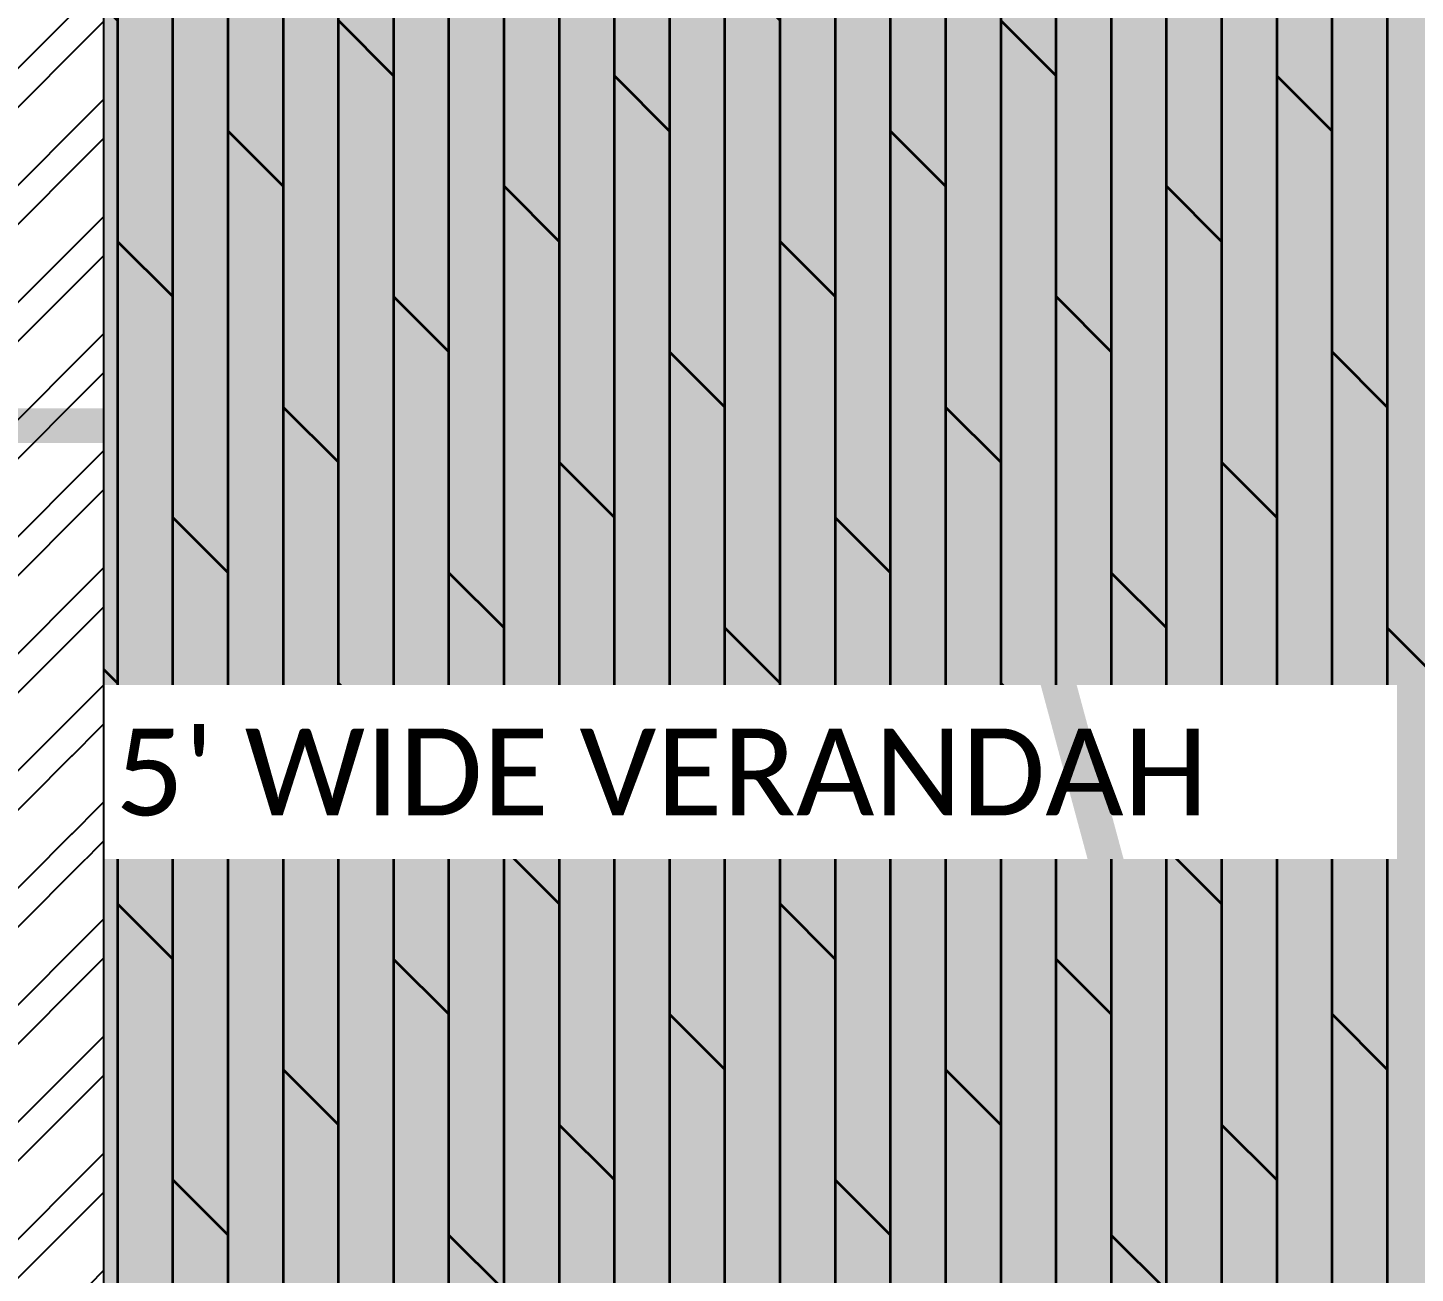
# Model space of a CAD drawing. Header units: millimetres. Extents: x -176651 to 424033, y -469666 to 486614.
# Drawn here: x 171848 to 173444, y 40597 to 42030 of the extents above; entities that cross this region are included whole.
import ezdxf

# ---------------------------------------------------------------- set-up
doc = ezdxf.new("R2010")
doc.units = ezdxf.units.MM
doc.linetypes.add('1625E_Roof Plan$0$DASHED', pattern=[0.75, 0.5, -0.25])
doc.layers.add('1625_East Villa$0$ad-Landscape', color=8, linetype='Continuous', lineweight=35)
for name, color, linetype in [('1625_East Villa$0$ad-Text main', 8, 'Continuous'), ('1625_East Villa$0$ad-Verandah', 8, 'Continuous'), ('1625_East Villa$0$ad-Wall', 8, 'Continuous'), ('1625_East Villa$0$ad-Wall hatch', 8, 'Continuous'), ('1625E_Roof Plan$0$ad-Secondary Roof', 8, 'Continuous'), ('ad-Plinth', 8, 'Continuous'), ('ad-Verandah', 33, 'Continuous')]:
    doc.layers.add(name, color=color, linetype=linetype)
doc.styles.add('1625_East Villa$0$Standard', font='calibril.ttf')

# ---------------------------------------------------------------- blocks, each defined once
blk = doc.blocks.new('A$C92fa9908')
at = {"layer": 'ad-Plinth', "ltscale": 5}
blk.add_lwpolyline([(0, 13620), (12120, 13620), (12120, 0), (0, 0), (0, 4745), (2830, 4745), (2830, 8645), (0, 8645)], close=True, dxfattribs=at)
at = {"layer": 'ad-Verandah', "lineweight": 9}
blk.add_lwpolyline([(12120, 13620), (13650, 13620), (13650, 8645), (12120, 8645)], close=True, dxfattribs=at)
blk = doc.blocks.new('zw$C194')
at = {"layer": 'ad-Plinth', "ltscale": 5}
blk.add_blockref('A$C92fa9908', (-32023.9, -398393.9), dxfattribs=at)
blk = doc.blocks.new('1625_East Villa$0$zw$42B5')
at = {"layer": '1625_East Villa$0$ad-Wall hatch', "transparency": 33554610}
h = blk.add_hatch(dxfattribs=at)
h.set_pattern_fill('ANSI32', color=256, scale=10)
h.set_pattern_definition([(45, (-1040635.14, 674820.02), (-67.351921, 67.351921), []), (45, (-1040590.24, 674820.02), (-67.351921, 67.351921), [])])
h.paths.add_polyline_path([(12120, 13620), (12120, 10220), (11890, 10220), (11890, 13390), (7240, 13390), (7240, 8645), (4245, 8645), (4245, 8875), (4445, 8875), (4445, 9370), (4560, 9370), (4560, 8760), (7010, 8760), (7010, 10500), (6360, 10500), (6360, 10615), (7010, 10615), (7010, 13390), (4560, 13390), (4560, 10615), (5560, 10615), (5560, 10500), (4445, 10500), (4445, 13390), (230, 13390), (230, 8875), (3345, 8875), (3345, 8645), (3060, 8645), (3060, 4745), (3345, 4745), (3345, 4515), (230, 4515), (230, 230), (4995, 230), (4995, 3130), (6060, 3130), (6060, 3015), (5110, 3015), (5110, 230), (8310, 230), (8310, 3015), (6860, 3015), (6860, 3130), (8310, 3130), (8310, 4630), (5110, 4630), (5110, 3930), (4995, 3930), (4995, 4515), (4245, 4515), (4245, 4745), (8540, 4745), (8540, 230), (9240, 230), (9240, 0), (0, 0), (0, 4745), (2830, 4745), (2830, 8645), (0, 8645), (0, 13620)])
at = {"layer": '1625_East Villa$0$ad-Wall'}
blk.add_lwpolyline([(0, 13620), (12120, 13620), (12120, 10220), (11890, 10220), (11890, 13390), (7240, 13390), (7240, 8645), (4245, 8645)], dxfattribs=at)
blk = doc.blocks.new('1625_East Villa$0$zw$959F')
at = {"transparency": 33554559}
h = blk.add_hatch(color=43, dxfattribs=at)
h.dxf.hatch_style = 1
h.paths.add_polyline_path([(0, 0), (1530, 0), (1530, -4975), (0, -4975)])
at = {"layer": '1625_East Villa$0$ad-Landscape', "transparency": 33554687}
h = blk.add_hatch(dxfattribs=at)
h.set_pattern_fill('DOLMIT', color=44, scale=10, angle=270)
h.set_pattern_definition([(270, (-454666.75, 133732.39), (63.5, -1e-14), []), (315, (-454666.75, 133732.4), (126.999913, 126.999913), [89.80256, -179.60512])])
h.paths.add_polyline_path([(0, 0), (1530, 0), (1530, -4975), (0, -4975)])
at = {"layer": '1625_East Villa$0$ad-Verandah', "lineweight": 9}
blk.add_lwpolyline([(0, 0), (1530, 0), (1530, -4975), (0, -4975)], close=True, dxfattribs=at)
at = {"layer": '1625_East Villa$0$ad-Text main', "insert": (725.7, -2811.4), "char_height": 100, "width": 1424.195, "attachment_point": 5, "style": '1625_East Villa$0$Standard', "bg_fill": 2}
blk.add_mtext("\\pxqj;5' WIDE VERANDAH", dxfattribs=at)
blk = doc.blocks.new('1625E_Roof Plan')
at = {"layer": '1625E_Roof Plan$0$ad-Secondary Roof', "linetype": '1625E_Roof Plan$0$DASHED', "ltscale": 2, "const_width": 40}
blk.add_lwpolyline([(13950, 14220), (13138.3, 11207.5), (13950, 8195)], close=True, dxfattribs=at)
blk.add_lwpolyline([(13138.3, 11207.5), (10022.5, 11207.5)], dxfattribs=at)
blk = doc.blocks.new('1625_East Villa')
at = {"layer": '1625_East Villa$0$ad-Verandah'}
blk.add_blockref('1625_East Villa$0$zw$959F', (12120, 13620), dxfattribs=at)
at = {"layer": '1625_East Villa$0$ad-Wall'}
blk.add_blockref('1625_East Villa$0$zw$42B5', (0, 0), dxfattribs=at)
blk.add_blockref('1625E_Roof Plan', (0, 0))
blk = doc.blocks.new("All Plot's Villa Plans")
at = {"ltscale": 5}
blk.add_blockref('1625_East Villa', (159815, 30364.9), dxfattribs=at)

msp = doc.modelspace()

# ---------------------------------------------------------------- block references
at = {"ltscale": 5}
msp.add_blockref("All Plot's Villa Plans", (0, 0), dxfattribs=at)

# ---------------------------------------------------------------- next in the draw order: block references
msp.add_blockref('zw$C194', (191838.8, 428758.8), dxfattribs=at)

doc.saveas('drawing.dxf')
